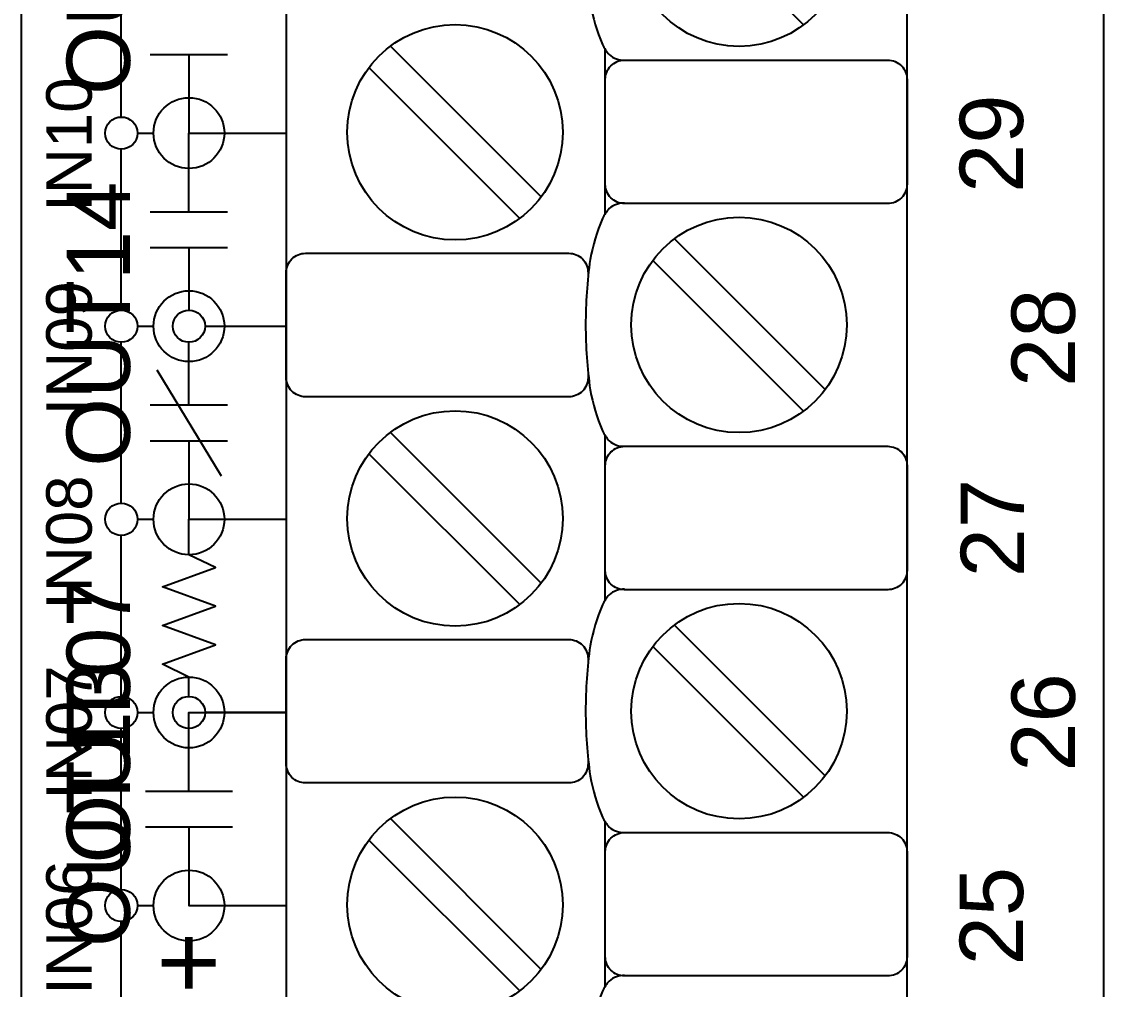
# Model space of a CAD drawing. Extents: x 1 to 47, y 1 to 35.
# Drawn here: x 29.831 to 31.511, y 11.636 to 13.139 of the extents above; entities that cross this region are included whole.
import ezdxf

# ---------------------------------------------------------------- set-up
doc = ezdxf.new("R2010")
doc.units = 0
doc.header["$MEASUREMENT"] = 0
for name, color, linetype in [('4_01__0__EMPTY', 7, 'CONTINUOUS'), ('4_02__1___8__INDEPENDENT_I', 7, 'CONTINUOUS'), ('4_03__2___8__OPTOISOLATED_', 7, 'CONTINUOUS'), ('4_04__4___24__OPTOISOLATED', 7, 'CONTINUOUS'), ('4_05__5___8__INDEPENDENT_I', 7, 'CONTINUOUS'), ('4_06__6___8__INDEPENDENT_I', 7, 'CONTINUOUS'), ('4_07__7___8__OPTOISOLATED_', 7, 'CONTINUOUS'), ('4_08__8___8__OPTOISOLATED_', 7, 'CONTINUOUS'), ('7_00______DWG_', 7, 'CONTINUOUS')]:
    doc.layers.add(name, color=color, linetype=linetype)
doc.styles.add('ARIAL', font='arial.ttf')

msp = doc.modelspace()

# ---------------------------------------------------------------- linework, layer by layer
at = {"layer": '4_01__0__EMPTY'}
msp.add_lwpolyline([(31.1761, 9.2556, 0.414213), (31.2061, 9.2856), (31.2062, 14.2674, 0.414214), (31.1762, 14.2974), (30.8631, 14.2974), (30.6184, 14.3883, 0.480048), (30.4202, 14.2433), (30.4202, 14.0091, -0.414214), (30.3902, 13.9791), (30.272, 13.9791, 0.414212), (30.242, 13.9491), (30.2419, 13.9491), (30.2419, 8.968, 0.414215), (30.2719, 8.938), (30.5848, 8.9381), (30.8296, 8.8472, 0.47859), (31.0281, 8.9922), (31.0281, 9.2256, -0.414214), (31.0581, 9.2556)], format="xyb", close=True, dxfattribs=at)
at = {"layer": '4_02__1___8__INDEPENDENT_I'}
msp.add_lwpolyline([(31.1761, 9.2556, 0.414213), (31.2061, 9.2856), (31.2062, 14.2674, 0.414214), (31.1762, 14.2974), (30.8631, 14.2974), (30.6184, 14.3883, 0.480048), (30.4202, 14.2433), (30.4202, 14.0091, -0.414214), (30.3902, 13.9791), (30.272, 13.9791, 0.414212), (30.242, 13.9491), (30.2419, 13.9491), (30.2419, 8.968, 0.414215), (30.2719, 8.938), (30.5848, 8.9381), (30.8296, 8.8472, 0.47859), (31.0281, 8.9922), (31.0281, 9.2256, -0.414214), (31.0581, 9.2556)], format="xyb", close=True, dxfattribs=at)
for points in [[(30.7674, 13.4571, 0.191033), (30.7435, 13.4486, 0.081668), (30.7333, 13.433, 0.0591), (30.714, 13.3693, 0.034646), (30.7069, 13.2678, 0.03436), (30.714, 13.1671, 0.0591), (30.7333, 13.1034, 0.081668), (30.7435, 13.0877, 0.191033), (30.7674, 13.0792)], [(30.7374, 13.0492, -0.414214), (30.7674, 13.0792), (31.1761, 13.0792, -0.414214), (31.2061, 13.0492), (31.2061, 12.8864, -0.414214), (31.1761, 12.8564), (30.7674, 12.8564, -0.414214), (30.7374, 12.8864)], [(30.7674, 12.8571, 0.191033), (30.7435, 12.8486, 0.081668), (30.7333, 12.833, 0.0591), (30.714, 12.7693, 0.034646), (30.7069, 12.6678, 0.03436), (30.714, 12.5671, 0.0591), (30.7333, 12.5034, 0.081668), (30.7435, 12.4877, 0.191033), (30.7674, 12.4792)], [(30.7107, 12.5941), (30.7107, 12.5862, -0.414214), (30.6807, 12.5562), (30.2719, 12.5562, -0.414214), (30.2419, 12.5862), (30.2419, 12.7491, -0.414214), (30.2719, 12.7791), (30.6807, 12.7791, -0.414214), (30.7107, 12.7491), (30.7107, 12.7422)], [(30.7374, 12.4492, -0.414214), (30.7674, 12.4792), (31.1761, 12.4792, -0.414214), (31.2061, 12.4492), (31.2061, 12.2864, -0.414214), (31.1761, 12.2564), (30.7674, 12.2564, -0.414214), (30.7374, 12.2864)], [(30.7674, 12.2571, 0.191033), (30.7435, 12.2486, 0.081668), (30.7333, 12.233, 0.0591), (30.714, 12.1693, 0.034646), (30.7069, 12.0678, 0.03436), (30.714, 11.9671, 0.0591), (30.7333, 11.9033, 0.081668), (30.7435, 11.8877, 0.191033), (30.7674, 11.8792)], [(30.7107, 11.9941), (30.7107, 11.9862, -0.414214), (30.6807, 11.9562), (30.2719, 11.9562, -0.414214), (30.2419, 11.9862), (30.2419, 12.1491, -0.414214), (30.2719, 12.1791), (30.6807, 12.1791, -0.414214), (30.7107, 12.1491), (30.7107, 12.1422)], [(30.7374, 11.8492, -0.414214), (30.7674, 11.8792), (31.1761, 11.8792, -0.414214), (31.2061, 11.8492), (31.2061, 11.6864, -0.414214), (31.1761, 11.6564), (30.7674, 11.6564, -0.414214), (30.7374, 11.6864)], [(30.7674, 11.6571, 0.191033), (30.7435, 11.6486, 0.081668), (30.7333, 11.633, 0.0591), (30.714, 11.5693, 0.034646), (30.7069, 11.4677, 0.03436), (30.714, 11.3671, 0.0591), (30.7333, 11.3033, 0.081668), (30.7435, 11.2877, 0.191033), (30.7674, 11.2792)]]:
    msp.add_lwpolyline(points, format="xyb", dxfattribs=at)
for points in [[(30.8113, 13.3681), (31.0455, 13.134)], [(30.4038, 13.1009), (30.6379, 12.8667)], [(30.7374, 12.8406), (30.7374, 13.0957)], [(30.3703, 13.0675), (30.6045, 12.8333)], [(30.0908, 12.8436), (30.0908, 12.9658), (30.2419, 12.9658)], [(30.0308, 12.8436), (30.1508, 12.8436)], [(30.8447, 12.8016), (31.0789, 12.5674)], [(30.0308, 12.7879), (30.1508, 12.7879)], [(30.0908, 12.7879), (30.0908, 12.6907)], [(30.8113, 12.7681), (31.0455, 12.534)], [(30.1158, 12.6658), (30.2419, 12.6658)], [(30.0908, 12.5436), (30.0908, 12.6408)], [(30.0408, 12.5982), (30.1408, 12.4332)], [(30.0308, 12.5436), (30.1508, 12.5436)], [(30.4038, 12.5009), (30.6379, 12.2667)], [(30.0308, 12.4879), (30.1508, 12.4879)], [(30.0908, 12.4879), (30.0908, 12.3658), (30.2419, 12.3658)], [(30.7374, 12.2406), (30.7374, 12.4957)], [(30.3703, 12.4675), (30.6045, 12.2333)], [(30.8447, 12.2015), (31.0789, 11.9674)], [(30.8113, 12.1681), (31.0455, 11.934)], [(30.0908, 11.9436), (30.0908, 12.0658), (30.2419, 12.0658)], [(30.0233, 11.9436), (30.1583, 11.9436)], [(30.4038, 11.9009), (30.6379, 11.6667)], [(30.7374, 11.6406), (30.7374, 11.8957)], [(30.0233, 11.8879), (30.1583, 11.8879)], [(30.0908, 11.8879), (30.0908, 11.7658), (30.2419, 11.7658)], [(30.3703, 11.8675), (30.6045, 11.6333)]]:
    msp.add_lwpolyline(points, dxfattribs=at)
for centre, radius in [((30.9451, 13.2678), 0.1673), ((30.5041, 12.9671), 0.1673), ((30.9451, 12.6678), 0.1673), ((30.0908, 12.6658), 0.025), ((30.5041, 12.3671), 0.1673), ((30.9451, 12.0678), 0.1673), ((30.5041, 11.7671), 0.1673)]:
    msp.add_circle(centre, radius, dxfattribs=at)
at = {"layer": '4_03__2___8__OPTOISOLATED_'}
msp.add_lwpolyline([(31.1761, 9.2556, 0.414213), (31.2061, 9.2856), (31.2062, 14.2674, 0.414214), (31.1762, 14.2974), (30.8631, 14.2974), (30.6184, 14.3883, 0.480048), (30.4202, 14.2433), (30.4202, 14.0091, -0.414214), (30.3902, 13.9791), (30.272, 13.9791, 0.414212), (30.242, 13.9491), (30.2419, 13.9491), (30.2419, 8.968, 0.414215), (30.2719, 8.938), (30.5848, 8.9381), (30.8296, 8.8472, 0.47859), (31.0281, 8.9922), (31.0281, 9.2256, -0.414214), (31.0581, 9.2556)], format="xyb", close=True, dxfattribs=at)
for points in [[(30.7674, 13.4571, 0.191033), (30.7435, 13.4486, 0.081668), (30.7333, 13.433, 0.0591), (30.714, 13.3693, 0.034646), (30.7069, 13.2678, 0.03436), (30.714, 13.1671, 0.0591), (30.7333, 13.1034, 0.081668), (30.7435, 13.0877, 0.191033), (30.7674, 13.0792)], [(30.7374, 13.0492, -0.414214), (30.7674, 13.0792), (31.1761, 13.0792, -0.414214), (31.2061, 13.0492), (31.2061, 12.8864, -0.414214), (31.1761, 12.8564), (30.7674, 12.8564, -0.414214), (30.7374, 12.8864)], [(30.7674, 12.8571, 0.191033), (30.7435, 12.8486, 0.081668), (30.7333, 12.833, 0.0591), (30.714, 12.7693, 0.034646), (30.7069, 12.6678, 0.03436), (30.714, 12.5671, 0.0591), (30.7333, 12.5034, 0.081668), (30.7435, 12.4877, 0.191033), (30.7674, 12.4792)], [(30.7107, 12.5941), (30.7107, 12.5862, -0.414214), (30.6807, 12.5562), (30.2719, 12.5562, -0.414214), (30.2419, 12.5862), (30.2419, 12.7491, -0.414214), (30.2719, 12.7791), (30.6807, 12.7791, -0.414214), (30.7107, 12.7491), (30.7107, 12.7422)], [(30.7374, 12.4492, -0.414214), (30.7674, 12.4792), (31.1761, 12.4792, -0.414214), (31.2061, 12.4492), (31.2061, 12.2864, -0.414214), (31.1761, 12.2564), (30.7674, 12.2564, -0.414214), (30.7374, 12.2864)], [(30.7674, 12.2571, 0.191033), (30.7435, 12.2486, 0.081668), (30.7333, 12.233, 0.0591), (30.714, 12.1693, 0.034646), (30.7069, 12.0678, 0.03436), (30.714, 11.9671, 0.0591), (30.7333, 11.9033, 0.081668), (30.7435, 11.8877, 0.191033), (30.7674, 11.8792)], [(30.7107, 11.9941), (30.7107, 11.9862, -0.414214), (30.6807, 11.9562), (30.2719, 11.9562, -0.414214), (30.2419, 11.9862), (30.2419, 12.1491, -0.414214), (30.2719, 12.1791), (30.6807, 12.1791, -0.414214), (30.7107, 12.1491), (30.7107, 12.1422)], [(30.7374, 11.8492, -0.414214), (30.7674, 11.8792), (31.1761, 11.8792, -0.414214), (31.2061, 11.8492), (31.2061, 11.6864, -0.414214), (31.1761, 11.6564), (30.7674, 11.6564, -0.414214), (30.7374, 11.6864)], [(30.7674, 11.6571, 0.191033), (30.7435, 11.6486, 0.081668), (30.7333, 11.633, 0.0591), (30.714, 11.5693, 0.034646), (30.7069, 11.4677, 0.03436), (30.714, 11.3671, 0.0591), (30.7333, 11.3033, 0.081668), (30.7435, 11.2877, 0.191033), (30.7674, 11.2792)]]:
    msp.add_lwpolyline(points, format="xyb", dxfattribs=at)
for points in [[(30.8113, 13.3681), (31.0455, 13.134)], [(30.4038, 13.1009), (30.6379, 12.8667)], [(30.7374, 12.8406), (30.7374, 13.0957)], [(30.3703, 13.0675), (30.6045, 12.8333)], [(30.0908, 12.8436), (30.0908, 12.9658), (30.2419, 12.9658)], [(30.0308, 12.8436), (30.1508, 12.8436)], [(30.8447, 12.8016), (31.0789, 12.5674)], [(30.0308, 12.7879), (30.1508, 12.7879)], [(30.0908, 12.7879), (30.0908, 12.6907)], [(30.8113, 12.7681), (31.0455, 12.534)], [(30.1158, 12.6658), (30.2419, 12.6658)], [(30.0908, 12.5436), (30.0908, 12.6408)], [(30.0408, 12.5982), (30.1408, 12.4332)], [(30.0308, 12.5436), (30.1508, 12.5436)], [(30.4038, 12.5009), (30.6379, 12.2667)], [(30.0308, 12.4879), (30.1508, 12.4879)], [(30.0908, 12.4879), (30.0908, 12.3658), (30.2419, 12.3658)], [(30.7374, 12.2406), (30.7374, 12.4957)], [(30.3703, 12.4675), (30.6045, 12.2333)], [(30.8447, 12.2015), (31.0789, 11.9674)], [(30.8113, 12.1681), (31.0455, 11.934)], [(30.0908, 11.9436), (30.0908, 12.0658), (30.2419, 12.0658)], [(30.0233, 11.9436), (30.1583, 11.9436)], [(30.4038, 11.9009), (30.6379, 11.6667)], [(30.7374, 11.6406), (30.7374, 11.8957)], [(30.0233, 11.8879), (30.1583, 11.8879)], [(30.0908, 11.8879), (30.0908, 11.7658), (30.2419, 11.7658)], [(30.3703, 11.8675), (30.6045, 11.6333)]]:
    msp.add_lwpolyline(points, dxfattribs=at)
for centre, radius in [((30.9451, 13.2678), 0.1673), ((30.5041, 12.9671), 0.1673), ((30.9451, 12.6678), 0.1673), ((30.0908, 12.6658), 0.025), ((30.5041, 12.3671), 0.1673), ((30.9451, 12.0678), 0.1673), ((30.5041, 11.7671), 0.1673)]:
    msp.add_circle(centre, radius, dxfattribs=at)
at = {"layer": '4_04__4___24__OPTOISOLATED'}
msp.add_lwpolyline([(31.1761, 9.2556, 0.414213), (31.2061, 9.2856), (31.2062, 14.2674, 0.414214), (31.1762, 14.2974), (30.8631, 14.2974), (30.6184, 14.3883, 0.480048), (30.4202, 14.2433), (30.4202, 14.0091, -0.414214), (30.3902, 13.9791), (30.272, 13.9791, 0.414212), (30.242, 13.9491), (30.2419, 13.9491), (30.2419, 8.968, 0.414215), (30.2719, 8.938), (30.5848, 8.9381), (30.8296, 8.8472, 0.47859), (31.0281, 8.9922), (31.0281, 9.2256, -0.414214), (31.0581, 9.2556)], format="xyb", close=True, dxfattribs=at)
for points in [[(30.7674, 13.4571, 0.191033), (30.7435, 13.4486, 0.081668), (30.7333, 13.433, 0.0591), (30.714, 13.3693, 0.034646), (30.7069, 13.2678, 0.03436), (30.714, 13.1671, 0.0591), (30.7333, 13.1034, 0.081668), (30.7435, 13.0877, 0.191033), (30.7674, 13.0792)], [(30.7374, 13.0492, -0.414214), (30.7674, 13.0792), (31.1761, 13.0792, -0.414214), (31.2061, 13.0492), (31.2061, 12.8864, -0.414214), (31.1761, 12.8564), (30.7674, 12.8564, -0.414214), (30.7374, 12.8864)], [(30.7674, 12.8571, 0.191033), (30.7435, 12.8486, 0.081668), (30.7333, 12.833, 0.0591), (30.714, 12.7693, 0.034646), (30.7069, 12.6678, 0.03436), (30.714, 12.5671, 0.0591), (30.7333, 12.5034, 0.081668), (30.7435, 12.4877, 0.191033), (30.7674, 12.4792)], [(30.7107, 12.5941), (30.7107, 12.5862, -0.414214), (30.6807, 12.5562), (30.2719, 12.5562, -0.414214), (30.2419, 12.5862), (30.2419, 12.7491, -0.414214), (30.2719, 12.7791), (30.6807, 12.7791, -0.414214), (30.7107, 12.7491), (30.7107, 12.7422)], [(30.7374, 12.4492, -0.414214), (30.7674, 12.4792), (31.1761, 12.4792, -0.414214), (31.2061, 12.4492), (31.2061, 12.2864, -0.414214), (31.1761, 12.2564), (30.7674, 12.2564, -0.414214), (30.7374, 12.2864)], [(30.7674, 12.2571, 0.191033), (30.7435, 12.2486, 0.081668), (30.7333, 12.233, 0.0591), (30.714, 12.1693, 0.034646), (30.7069, 12.0678, 0.03436), (30.714, 11.9671, 0.0591), (30.7333, 11.9033, 0.081668), (30.7435, 11.8877, 0.191033), (30.7674, 11.8792)], [(30.7107, 11.9941), (30.7107, 11.9862, -0.414214), (30.6807, 11.9562), (30.2719, 11.9562, -0.414214), (30.2419, 11.9862), (30.2419, 12.1491, -0.414214), (30.2719, 12.1791), (30.6807, 12.1791, -0.414214), (30.7107, 12.1491), (30.7107, 12.1422)], [(30.7374, 11.8492, -0.414214), (30.7674, 11.8792), (31.1761, 11.8792, -0.414214), (31.2061, 11.8492), (31.2061, 11.6864, -0.414214), (31.1761, 11.6564), (30.7674, 11.6564, -0.414214), (30.7374, 11.6864)], [(30.7674, 11.6571, 0.191033), (30.7435, 11.6486, 0.081668), (30.7333, 11.633, 0.0591), (30.714, 11.5693, 0.034646), (30.7069, 11.4677, 0.03436), (30.714, 11.3671, 0.0591), (30.7333, 11.3033, 0.081668), (30.7435, 11.2877, 0.191033), (30.7674, 11.2792)]]:
    msp.add_lwpolyline(points, format="xyb", dxfattribs=at)
for points in [[(30.8113, 13.3681), (31.0455, 13.134)], [(29.9858, 12.9908), (29.9858, 13.2408)], [(30.4038, 13.1009), (30.6379, 12.8667)], [(30.7374, 12.8406), (30.7374, 13.0957)], [(30.3703, 13.0675), (30.6045, 12.8333)], [(30.0108, 12.9658), (30.0358, 12.9658)], [(30.1458, 12.9658), (30.2419, 12.9658)], [(29.9858, 12.6908), (29.9858, 12.9408)], [(30.8447, 12.8016), (31.0789, 12.5674)], [(30.8113, 12.7681), (31.0455, 12.534)], [(30.0108, 12.6658), (30.0358, 12.6658)], [(30.1458, 12.6658), (30.2419, 12.6658)], [(29.9858, 12.3908), (29.9858, 12.6408)], [(30.4038, 12.5009), (30.6379, 12.2667)], [(30.7374, 12.2406), (30.7374, 12.4957)], [(30.3703, 12.4675), (30.6045, 12.2333)], [(30.0108, 12.3658), (30.0358, 12.3658)], [(30.1458, 12.3658), (30.2419, 12.3658)], [(29.9858, 12.0908), (29.9858, 12.3408)], [(30.8447, 12.2015), (31.0789, 11.9674)], [(30.8113, 12.1681), (31.0455, 11.934)], [(30.0108, 12.0658), (30.0358, 12.0658)], [(30.1458, 12.0658), (30.2419, 12.0658)], [(29.9858, 11.7908), (29.9858, 12.0408)], [(30.4038, 11.9009), (30.6379, 11.6667)], [(30.7374, 11.6406), (30.7374, 11.8957)], [(30.3703, 11.8675), (30.6045, 11.6333)], [(30.0108, 11.7658), (30.0358, 11.7658)], [(30.1458, 11.7658), (30.2419, 11.7658)], [(29.9858, 11.4908), (29.9858, 11.7408)]]:
    msp.add_lwpolyline(points, dxfattribs=at)
for centre, radius in [((30.9451, 13.2678), 0.1673), ((30.5041, 12.9671), 0.1673), ((30.0908, 12.9658), 0.055), ((29.9858, 12.9658), 0.025), ((30.9451, 12.6678), 0.1673), ((30.0908, 12.6658), 0.055), ((29.9858, 12.6658), 0.025), ((30.5041, 12.3671), 0.1673), ((30.0908, 12.3658), 0.055), ((29.9858, 12.3658), 0.025), ((30.9451, 12.0678), 0.1673), ((30.0908, 12.0658), 0.055), ((29.9858, 12.0658), 0.025), ((30.5041, 11.7671), 0.1673), ((30.0908, 11.7658), 0.055), ((29.9858, 11.7658), 0.025)]:
    msp.add_circle(centre, radius, dxfattribs=at)
at = {"layer": '4_05__5___8__INDEPENDENT_I'}
msp.add_lwpolyline([(31.1761, 9.2556, 0.414213), (31.2061, 9.2856), (31.2062, 14.2674, 0.414214), (31.1762, 14.2974), (30.8631, 14.2974), (30.6184, 14.3883, 0.480048), (30.4202, 14.2433), (30.4202, 14.0091, -0.414214), (30.3902, 13.9791), (30.272, 13.9791, 0.414212), (30.242, 13.9491), (30.2419, 13.9491), (30.2419, 8.968, 0.414215), (30.2719, 8.938), (30.5848, 8.9381), (30.8296, 8.8472, 0.47859), (31.0281, 8.9922), (31.0281, 9.2256, -0.414214), (31.0581, 9.2556)], format="xyb", close=True, dxfattribs=at)
for points in [[(30.7674, 13.4571, 0.191033), (30.7435, 13.4486, 0.081668), (30.7333, 13.433, 0.0591), (30.714, 13.3693, 0.034646), (30.7069, 13.2678, 0.03436), (30.714, 13.1671, 0.0591), (30.7333, 13.1034, 0.081668), (30.7435, 13.0877, 0.191033), (30.7674, 13.0792)], [(30.7374, 13.0492, -0.414214), (30.7674, 13.0792), (31.1761, 13.0792, -0.414214), (31.2061, 13.0492), (31.2061, 12.8864, -0.414214), (31.1761, 12.8564), (30.7674, 12.8564, -0.414214), (30.7374, 12.8864)], [(30.7674, 12.8571, 0.191033), (30.7435, 12.8486, 0.081668), (30.7333, 12.833, 0.0591), (30.714, 12.7693, 0.034646), (30.7069, 12.6678, 0.03436), (30.714, 12.5671, 0.0591), (30.7333, 12.5034, 0.081668), (30.7435, 12.4877, 0.191033), (30.7674, 12.4792)], [(30.7107, 12.5941), (30.7107, 12.5862, -0.414214), (30.6807, 12.5562), (30.2719, 12.5562, -0.414214), (30.2419, 12.5862), (30.2419, 12.7491, -0.414214), (30.2719, 12.7791), (30.6807, 12.7791, -0.414214), (30.7107, 12.7491), (30.7107, 12.7422)], [(30.7374, 12.4492, -0.414214), (30.7674, 12.4792), (31.1761, 12.4792, -0.414214), (31.2061, 12.4492), (31.2061, 12.2864, -0.414214), (31.1761, 12.2564), (30.7674, 12.2564, -0.414214), (30.7374, 12.2864)], [(30.7674, 12.2571, 0.191033), (30.7435, 12.2486, 0.081668), (30.7333, 12.233, 0.0591), (30.714, 12.1693, 0.034646), (30.7069, 12.0678, 0.03436), (30.714, 11.9671, 0.0591), (30.7333, 11.9033, 0.081668), (30.7435, 11.8877, 0.191033), (30.7674, 11.8792)], [(30.7107, 11.9941), (30.7107, 11.9862, -0.414214), (30.6807, 11.9562), (30.2719, 11.9562, -0.414214), (30.2419, 11.9862), (30.2419, 12.1491, -0.414214), (30.2719, 12.1791), (30.6807, 12.1791, -0.414214), (30.7107, 12.1491), (30.7107, 12.1422)], [(30.7374, 11.8492, -0.414214), (30.7674, 11.8792), (31.1761, 11.8792, -0.414214), (31.2061, 11.8492), (31.2061, 11.6864, -0.414214), (31.1761, 11.6564), (30.7674, 11.6564, -0.414214), (30.7374, 11.6864)], [(30.7674, 11.6571, 0.191033), (30.7435, 11.6486, 0.081668), (30.7333, 11.633, 0.0591), (30.714, 11.5693, 0.034646), (30.7069, 11.4677, 0.03436), (30.714, 11.3671, 0.0591), (30.7333, 11.3033, 0.081668), (30.7435, 11.2877, 0.191033), (30.7674, 11.2792)]]:
    msp.add_lwpolyline(points, format="xyb", dxfattribs=at)
for points in [[(30.8113, 13.3681), (31.0455, 13.134)], [(30.0308, 13.0879), (30.1508, 13.0879)], [(30.0908, 13.0879), (30.0908, 12.9658), (30.2419, 12.9658)], [(30.4038, 13.1009), (30.6379, 12.8667)], [(30.7374, 12.8406), (30.7374, 13.0957)], [(30.3703, 13.0675), (30.6045, 12.8333)], [(30.8447, 12.8016), (31.0789, 12.5674)], [(30.8113, 12.7681), (31.0455, 12.534)], [(30.4038, 12.5009), (30.6379, 12.2667)], [(30.7374, 12.2406), (30.7374, 12.4957)], [(30.3703, 12.4675), (30.6045, 12.2333)], [(30.0908, 12.0908), (30.0908, 12.1207), (30.0496, 12.1407), (30.1321, 12.1707), (30.0496, 12.2007), (30.1321, 12.2307), (30.0496, 12.2608), (30.1321, 12.2908), (30.0908, 12.3108), (30.0908, 12.3658), (30.2419, 12.3658)], [(30.8447, 12.2015), (31.0789, 11.9674)], [(30.8113, 12.1681), (31.0455, 11.934)], [(30.2419, 12.0658), (30.1158, 12.0658)], [(30.0908, 11.9436), (30.0908, 12.0408)], [(30.0308, 11.9436), (30.1508, 11.9436)], [(30.4038, 11.9009), (30.6379, 11.6667)], [(30.7374, 11.6406), (30.7374, 11.8957)], [(30.0308, 11.8879), (30.1508, 11.8879)], [(30.0908, 11.8879), (30.0908, 11.7658), (30.2419, 11.7658)], [(30.3703, 11.8675), (30.6045, 11.6333)]]:
    msp.add_lwpolyline(points, dxfattribs=at)
for centre, radius in [((30.9451, 13.2678), 0.1673), ((30.5041, 12.9671), 0.1673), ((30.9451, 12.6678), 0.1673), ((30.5041, 12.3671), 0.1673), ((30.9451, 12.0678), 0.1673), ((30.0908, 12.0658), 0.025), ((30.5041, 11.7671), 0.1673)]:
    msp.add_circle(centre, radius, dxfattribs=at)
at = {"layer": '4_06__6___8__INDEPENDENT_I'}
msp.add_lwpolyline([(31.1761, 9.2556, 0.414213), (31.2061, 9.2856), (31.2062, 14.2674, 0.414214), (31.1762, 14.2974), (30.8631, 14.2974), (30.6184, 14.3883, 0.480048), (30.4202, 14.2433), (30.4202, 14.0091, -0.414214), (30.3902, 13.9791), (30.272, 13.9791, 0.414212), (30.242, 13.9491), (30.2419, 13.9491), (30.2419, 8.968, 0.414215), (30.2719, 8.938), (30.5848, 8.9381), (30.8296, 8.8472, 0.47859), (31.0281, 8.9922), (31.0281, 9.2256, -0.414214), (31.0581, 9.2556)], format="xyb", close=True, dxfattribs=at)
for points in [[(30.7674, 13.4571, 0.191033), (30.7435, 13.4486, 0.081668), (30.7333, 13.433, 0.0591), (30.714, 13.3693, 0.034646), (30.7069, 13.2678, 0.03436), (30.714, 13.1671, 0.0591), (30.7333, 13.1034, 0.081668), (30.7435, 13.0877, 0.191033), (30.7674, 13.0792)], [(30.7374, 13.0492, -0.414214), (30.7674, 13.0792), (31.1761, 13.0792, -0.414214), (31.2061, 13.0492), (31.2061, 12.8864, -0.414214), (31.1761, 12.8564), (30.7674, 12.8564, -0.414214), (30.7374, 12.8864)], [(30.7674, 12.8571, 0.191033), (30.7435, 12.8486, 0.081668), (30.7333, 12.833, 0.0591), (30.714, 12.7693, 0.034646), (30.7069, 12.6678, 0.03436), (30.714, 12.5671, 0.0591), (30.7333, 12.5034, 0.081668), (30.7435, 12.4877, 0.191033), (30.7674, 12.4792)], [(30.7107, 12.5941), (30.7107, 12.5862, -0.414214), (30.6807, 12.5562), (30.2719, 12.5562, -0.414214), (30.2419, 12.5862), (30.2419, 12.7491, -0.414214), (30.2719, 12.7791), (30.6807, 12.7791, -0.414214), (30.7107, 12.7491), (30.7107, 12.7422)], [(30.7374, 12.4492, -0.414214), (30.7674, 12.4792), (31.1761, 12.4792, -0.414214), (31.2061, 12.4492), (31.2061, 12.2864, -0.414214), (31.1761, 12.2564), (30.7674, 12.2564, -0.414214), (30.7374, 12.2864)], [(30.7674, 12.2571, 0.191033), (30.7435, 12.2486, 0.081668), (30.7333, 12.233, 0.0591), (30.714, 12.1693, 0.034646), (30.7069, 12.0678, 0.03436), (30.714, 11.9671, 0.0591), (30.7333, 11.9033, 0.081668), (30.7435, 11.8877, 0.191033), (30.7674, 11.8792)], [(30.7107, 11.9941), (30.7107, 11.9862, -0.414214), (30.6807, 11.9562), (30.2719, 11.9562, -0.414214), (30.2419, 11.9862), (30.2419, 12.1491, -0.414214), (30.2719, 12.1791), (30.6807, 12.1791, -0.414214), (30.7107, 12.1491), (30.7107, 12.1422)], [(30.7374, 11.8492, -0.414214), (30.7674, 11.8792), (31.1761, 11.8792, -0.414214), (31.2061, 11.8492), (31.2061, 11.6864, -0.414214), (31.1761, 11.6564), (30.7674, 11.6564, -0.414214), (30.7374, 11.6864)], [(30.7674, 11.6571, 0.191033), (30.7435, 11.6486, 0.081668), (30.7333, 11.633, 0.0591), (30.714, 11.5693, 0.034646), (30.7069, 11.4677, 0.03436), (30.714, 11.3671, 0.0591), (30.7333, 11.3033, 0.081668), (30.7435, 11.2877, 0.191033), (30.7674, 11.2792)]]:
    msp.add_lwpolyline(points, format="xyb", dxfattribs=at)
for points in [[(30.8113, 13.3681), (31.0455, 13.134)], [(30.4038, 13.1009), (30.6379, 12.8667)], [(30.7374, 12.8406), (30.7374, 13.0957)], [(30.3703, 13.0675), (30.6045, 12.8333)], [(30.0908, 12.8436), (30.0908, 12.9658), (30.2419, 12.9658)], [(30.0308, 12.8436), (30.1508, 12.8436)], [(30.8447, 12.8016), (31.0789, 12.5674)], [(30.0308, 12.7879), (30.1508, 12.7879)], [(30.0908, 12.7879), (30.0908, 12.6907)], [(30.8113, 12.7681), (31.0455, 12.534)], [(30.1158, 12.6658), (30.2419, 12.6658)], [(30.0908, 12.5436), (30.0908, 12.6408)], [(30.0408, 12.5982), (30.1408, 12.4332)], [(30.0308, 12.5436), (30.1508, 12.5436)], [(30.4038, 12.5009), (30.6379, 12.2667)], [(30.0308, 12.4879), (30.1508, 12.4879)], [(30.0908, 12.4879), (30.0908, 12.3658), (30.2419, 12.3658)], [(30.7374, 12.2406), (30.7374, 12.4957)], [(30.3703, 12.4675), (30.6045, 12.2333)], [(30.8447, 12.2015), (31.0789, 11.9674)], [(30.8113, 12.1681), (31.0455, 11.934)], [(30.0908, 11.9436), (30.0908, 12.0658), (30.2419, 12.0658)], [(30.0233, 11.9436), (30.1583, 11.9436)], [(30.4038, 11.9009), (30.6379, 11.6667)], [(30.7374, 11.6406), (30.7374, 11.8957)], [(30.0233, 11.8879), (30.1583, 11.8879)], [(30.0908, 11.8879), (30.0908, 11.7658), (30.2419, 11.7658)], [(30.3703, 11.8675), (30.6045, 11.6333)]]:
    msp.add_lwpolyline(points, dxfattribs=at)
for centre, radius in [((30.9451, 13.2678), 0.1673), ((30.5041, 12.9671), 0.1673), ((30.9451, 12.6678), 0.1673), ((30.0908, 12.6658), 0.025), ((30.5041, 12.3671), 0.1673), ((30.9451, 12.0678), 0.1673), ((30.5041, 11.7671), 0.1673)]:
    msp.add_circle(centre, radius, dxfattribs=at)
at = {"layer": '4_07__7___8__OPTOISOLATED_'}
msp.add_lwpolyline([(31.1761, 9.2556, 0.414213), (31.2061, 9.2856), (31.2062, 14.2674, 0.414214), (31.1762, 14.2974), (30.8631, 14.2974), (30.6184, 14.3883, 0.480048), (30.4202, 14.2433), (30.4202, 14.0091, -0.414214), (30.3902, 13.9791), (30.272, 13.9791, 0.414212), (30.242, 13.9491), (30.2419, 13.9491), (30.2419, 8.968, 0.414215), (30.2719, 8.938), (30.5848, 8.9381), (30.8296, 8.8472, 0.47859), (31.0281, 8.9922), (31.0281, 9.2256, -0.414214), (31.0581, 9.2556)], format="xyb", close=True, dxfattribs=at)
for points in [[(30.7674, 13.4571, 0.191033), (30.7435, 13.4486, 0.081668), (30.7333, 13.433, 0.0591), (30.714, 13.3693, 0.034646), (30.7069, 13.2678, 0.03436), (30.714, 13.1671, 0.0591), (30.7333, 13.1034, 0.081668), (30.7435, 13.0877, 0.191033), (30.7674, 13.0792)], [(30.7374, 13.0492, -0.414214), (30.7674, 13.0792), (31.1761, 13.0792, -0.414214), (31.2061, 13.0492), (31.2061, 12.8864, -0.414214), (31.1761, 12.8564), (30.7674, 12.8564, -0.414214), (30.7374, 12.8864)], [(30.7674, 12.8571, 0.191033), (30.7435, 12.8486, 0.081668), (30.7333, 12.833, 0.0591), (30.714, 12.7693, 0.034646), (30.7069, 12.6678, 0.03436), (30.714, 12.5671, 0.0591), (30.7333, 12.5034, 0.081668), (30.7435, 12.4877, 0.191033), (30.7674, 12.4792)], [(30.7107, 12.5941), (30.7107, 12.5862, -0.414214), (30.6807, 12.5562), (30.2719, 12.5562, -0.414214), (30.2419, 12.5862), (30.2419, 12.7491, -0.414214), (30.2719, 12.7791), (30.6807, 12.7791, -0.414214), (30.7107, 12.7491), (30.7107, 12.7422)], [(30.7374, 12.4492, -0.414214), (30.7674, 12.4792), (31.1761, 12.4792, -0.414214), (31.2061, 12.4492), (31.2061, 12.2864, -0.414214), (31.1761, 12.2564), (30.7674, 12.2564, -0.414214), (30.7374, 12.2864)], [(30.7674, 12.2571, 0.191033), (30.7435, 12.2486, 0.081668), (30.7333, 12.233, 0.0591), (30.714, 12.1693, 0.034646), (30.7069, 12.0678, 0.03436), (30.714, 11.9671, 0.0591), (30.7333, 11.9033, 0.081668), (30.7435, 11.8877, 0.191033), (30.7674, 11.8792)], [(30.7107, 11.9941), (30.7107, 11.9862, -0.414214), (30.6807, 11.9562), (30.2719, 11.9562, -0.414214), (30.2419, 11.9862), (30.2419, 12.1491, -0.414214), (30.2719, 12.1791), (30.6807, 12.1791, -0.414214), (30.7107, 12.1491), (30.7107, 12.1422)], [(30.7374, 11.8492, -0.414214), (30.7674, 11.8792), (31.1761, 11.8792, -0.414214), (31.2061, 11.8492), (31.2061, 11.6864, -0.414214), (31.1761, 11.6564), (30.7674, 11.6564, -0.414214), (30.7374, 11.6864)], [(30.7674, 11.6571, 0.191033), (30.7435, 11.6486, 0.081668), (30.7333, 11.633, 0.0591), (30.714, 11.5693, 0.034646), (30.7069, 11.4677, 0.03436), (30.714, 11.3671, 0.0591), (30.7333, 11.3033, 0.081668), (30.7435, 11.2877, 0.191033), (30.7674, 11.2792)]]:
    msp.add_lwpolyline(points, format="xyb", dxfattribs=at)
for points in [[(30.8113, 13.3681), (31.0455, 13.134)], [(30.4038, 13.1009), (30.6379, 12.8667)], [(30.7374, 12.8406), (30.7374, 13.0957)], [(30.3703, 13.0675), (30.6045, 12.8333)], [(30.0908, 12.8436), (30.0908, 12.9658), (30.2419, 12.9658)], [(30.0308, 12.8436), (30.1508, 12.8436)], [(30.8447, 12.8016), (31.0789, 12.5674)], [(30.0308, 12.7879), (30.1508, 12.7879)], [(30.0908, 12.7879), (30.0908, 12.6907)], [(30.8113, 12.7681), (31.0455, 12.534)], [(30.1158, 12.6658), (30.2419, 12.6658)], [(30.0908, 12.5436), (30.0908, 12.6408)], [(30.0408, 12.5982), (30.1408, 12.4332)], [(30.0308, 12.5436), (30.1508, 12.5436)], [(30.4038, 12.5009), (30.6379, 12.2667)], [(30.0308, 12.4879), (30.1508, 12.4879)], [(30.0908, 12.4879), (30.0908, 12.3658), (30.2419, 12.3658)], [(30.7374, 12.2406), (30.7374, 12.4957)], [(30.3703, 12.4675), (30.6045, 12.2333)], [(30.8447, 12.2015), (31.0789, 11.9674)], [(30.8113, 12.1681), (31.0455, 11.934)], [(30.0908, 11.9436), (30.0908, 12.0658), (30.2419, 12.0658)], [(30.0233, 11.9436), (30.1583, 11.9436)], [(30.4038, 11.9009), (30.6379, 11.6667)], [(30.7374, 11.6406), (30.7374, 11.8957)], [(30.0233, 11.8879), (30.1583, 11.8879)], [(30.0908, 11.8879), (30.0908, 11.7658), (30.2419, 11.7658)], [(30.3703, 11.8675), (30.6045, 11.6333)]]:
    msp.add_lwpolyline(points, dxfattribs=at)
for centre, radius in [((30.9451, 13.2678), 0.1673), ((30.5041, 12.9671), 0.1673), ((30.9451, 12.6678), 0.1673), ((30.0908, 12.6658), 0.025), ((30.5041, 12.3671), 0.1673), ((30.9451, 12.0678), 0.1673), ((30.5041, 11.7671), 0.1673)]:
    msp.add_circle(centre, radius, dxfattribs=at)
at = {"layer": '4_08__8___8__OPTOISOLATED_'}
msp.add_lwpolyline([(31.1761, 9.2556, 0.414213), (31.2061, 9.2856), (31.2062, 14.2674, 0.414214), (31.1762, 14.2974), (30.8631, 14.2974), (30.6184, 14.3883, 0.480048), (30.4202, 14.2433), (30.4202, 14.0091, -0.414214), (30.3902, 13.9791), (30.272, 13.9791, 0.414212), (30.242, 13.9491), (30.2419, 13.9491), (30.2419, 8.968, 0.414215), (30.2719, 8.938), (30.5848, 8.9381), (30.8296, 8.8472, 0.47859), (31.0281, 8.9922), (31.0281, 9.2256, -0.414214), (31.0581, 9.2556)], format="xyb", close=True, dxfattribs=at)
for points in [[(30.7674, 13.4571, 0.191033), (30.7435, 13.4486, 0.081668), (30.7333, 13.433, 0.0591), (30.714, 13.3693, 0.034646), (30.7069, 13.2678, 0.03436), (30.714, 13.1671, 0.0591), (30.7333, 13.1034, 0.081668), (30.7435, 13.0877, 0.191033), (30.7674, 13.0792)], [(30.7374, 13.0492, -0.414214), (30.7674, 13.0792), (31.1761, 13.0792, -0.414214), (31.2061, 13.0492), (31.2061, 12.8864, -0.414214), (31.1761, 12.8564), (30.7674, 12.8564, -0.414214), (30.7374, 12.8864)], [(30.7674, 12.8571, 0.191033), (30.7435, 12.8486, 0.081668), (30.7333, 12.833, 0.0591), (30.714, 12.7693, 0.034646), (30.7069, 12.6678, 0.03436), (30.714, 12.5671, 0.0591), (30.7333, 12.5034, 0.081668), (30.7435, 12.4877, 0.191033), (30.7674, 12.4792)], [(30.7107, 12.5941), (30.7107, 12.5862, -0.414214), (30.6807, 12.5562), (30.2719, 12.5562, -0.414214), (30.2419, 12.5862), (30.2419, 12.7491, -0.414214), (30.2719, 12.7791), (30.6807, 12.7791, -0.414214), (30.7107, 12.7491), (30.7107, 12.7422)], [(30.7374, 12.4492, -0.414214), (30.7674, 12.4792), (31.1761, 12.4792, -0.414214), (31.2061, 12.4492), (31.2061, 12.2864, -0.414214), (31.1761, 12.2564), (30.7674, 12.2564, -0.414214), (30.7374, 12.2864)], [(30.7674, 12.2571, 0.191033), (30.7435, 12.2486, 0.081668), (30.7333, 12.233, 0.0591), (30.714, 12.1693, 0.034646), (30.7069, 12.0678, 0.03436), (30.714, 11.9671, 0.0591), (30.7333, 11.9033, 0.081668), (30.7435, 11.8877, 0.191033), (30.7674, 11.8792)], [(30.7107, 11.9941), (30.7107, 11.9862, -0.414214), (30.6807, 11.9562), (30.2719, 11.9562, -0.414214), (30.2419, 11.9862), (30.2419, 12.1491, -0.414214), (30.2719, 12.1791), (30.6807, 12.1791, -0.414214), (30.7107, 12.1491), (30.7107, 12.1422)], [(30.7374, 11.8492, -0.414214), (30.7674, 11.8792), (31.1761, 11.8792, -0.414214), (31.2061, 11.8492), (31.2061, 11.6864, -0.414214), (31.1761, 11.6564), (30.7674, 11.6564, -0.414214), (30.7374, 11.6864)], [(30.7674, 11.6571, 0.191033), (30.7435, 11.6486, 0.081668), (30.7333, 11.633, 0.0591), (30.714, 11.5693, 0.034646), (30.7069, 11.4677, 0.03436), (30.714, 11.3671, 0.0591), (30.7333, 11.3033, 0.081668), (30.7435, 11.2877, 0.191033), (30.7674, 11.2792)]]:
    msp.add_lwpolyline(points, format="xyb", dxfattribs=at)
for points in [[(30.8113, 13.3681), (31.0455, 13.134)], [(30.0308, 13.0879), (30.1508, 13.0879)], [(30.0908, 13.0879), (30.0908, 12.9658), (30.2419, 12.9658)], [(30.4038, 13.1009), (30.6379, 12.8667)], [(30.7374, 12.8406), (30.7374, 13.0957)], [(30.3703, 13.0675), (30.6045, 12.8333)], [(30.8447, 12.8016), (31.0789, 12.5674)], [(30.8113, 12.7681), (31.0455, 12.534)], [(30.4038, 12.5009), (30.6379, 12.2667)], [(30.7374, 12.2406), (30.7374, 12.4957)], [(30.3703, 12.4675), (30.6045, 12.2333)], [(30.0908, 12.0908), (30.0908, 12.1207), (30.0496, 12.1407), (30.1321, 12.1707), (30.0496, 12.2007), (30.1321, 12.2307), (30.0496, 12.2608), (30.1321, 12.2908), (30.0908, 12.3108), (30.0908, 12.3658), (30.2419, 12.3658)], [(30.8447, 12.2015), (31.0789, 11.9674)], [(30.8113, 12.1681), (31.0455, 11.934)], [(30.2419, 12.0658), (30.1158, 12.0658)], [(30.0908, 11.9436), (30.0908, 12.0408)], [(30.0308, 11.9436), (30.1508, 11.9436)], [(30.4038, 11.9009), (30.6379, 11.6667)], [(30.7374, 11.6406), (30.7374, 11.8957)], [(30.0308, 11.8879), (30.1508, 11.8879)], [(30.0908, 11.8879), (30.0908, 11.7658), (30.2419, 11.7658)], [(30.3703, 11.8675), (30.6045, 11.6333)]]:
    msp.add_lwpolyline(points, dxfattribs=at)
for centre, radius in [((30.9451, 13.2678), 0.1673), ((30.5041, 12.9671), 0.1673), ((30.9451, 12.6678), 0.1673), ((30.5041, 12.3671), 0.1673), ((30.9451, 12.0678), 0.1673), ((30.0908, 12.0658), 0.025), ((30.5041, 11.7671), 0.1673)]:
    msp.add_circle(centre, radius, dxfattribs=at)
at = {"layer": '7_00______DWG_'}
msp.add_lwpolyline([(29.831, 3.2868), (29.831, 19.9471, -0.468367), (29.891, 19.9971), (31.461, 19.9971, -0.414132), (31.511, 19.9471), (31.511, 3.2868, -0.414214), (31.461, 3.2368), (29.881, 3.2368, -0.414287)], format="xyb", close=True, dxfattribs=at)

# ---------------------------------------------------------------- texts
at = {"layer": '4_02__1___8__INDEPENDENT_I', "style": 'ARIAL'}
for s, p in [('OUT14', (29.9992, 12.4475)), ('OUT13', (29.9992, 11.7014))]:
    msp.add_text(s, height=0.09833, rotation=90, dxfattribs=at).set_placement(p)
at = {"layer": '4_03__2___8__OPTOISOLATED_', "style": 'ARIAL'}
for s, p in [('OUT14', (29.9992, 12.4475)), ('OUT13', (29.9992, 11.7014))]:
    msp.add_text(s, height=0.09833, rotation=90, dxfattribs=at).set_placement(p)
at = {"layer": '4_04__4___24__OPTOISOLATED', "style": 'ARIAL'}
for s, p in [('IN10', (29.9399, 12.8434)), ('IN09', (29.9399, 12.5271)), ('IN08', (29.9399, 12.2251)), ('IN07', (29.9399, 11.9301)), ('IN06', (29.9399, 11.6271))]:
    msp.add_text(s, height=0.0708, rotation=90, dxfattribs=at).set_placement(p)
at = {"layer": '4_05__5___8__INDEPENDENT_I', "style": 'ARIAL'}
for s, p in [('OUT08', (29.9992, 13.0251)), ('OUT07', (29.9992, 11.8312))]:
    msp.add_text(s, height=0.09833, rotation=90, dxfattribs=at).set_placement(p)
at = {"layer": '4_06__6___8__INDEPENDENT_I', "style": 'ARIAL'}
for s, height, p in [('OUT14', 0.09833, (29.9992, 12.4475)), ('OUT13', 0.09833, (29.9992, 11.7014)), ('+', 0.118, (30.1476, 11.6288))]:
    msp.add_text(s, height=height, rotation=90, dxfattribs=at).set_placement(p)
at = {"layer": '4_07__7___8__OPTOISOLATED_', "style": 'ARIAL'}
for s, height, p in [('OUT14', 0.09833, (29.9992, 12.4475)), ('OUT13', 0.09833, (29.9992, 11.7014)), ('+', 0.118, (30.1476, 11.6288))]:
    msp.add_text(s, height=height, rotation=90, dxfattribs=at).set_placement(p)
at = {"layer": '4_08__8___8__OPTOISOLATED_', "style": 'ARIAL'}
for s, p in [('OUT08', (29.9992, 13.0251)), ('OUT07', (29.9992, 11.8312))]:
    msp.add_text(s, height=0.09833, rotation=90, dxfattribs=at).set_placement(p)
at = {"layer": '7_00______DWG_', "style": 'ARIAL'}
for s, p in [('29', (31.3862, 12.8729)), ('28', (31.4667, 12.5715)), ('27', (31.3878, 12.2758)), ('26', (31.4667, 11.9739)), ('25', (31.3862, 11.6729))]:
    msp.add_text(s, height=0.09833, rotation=90, dxfattribs=at).set_placement(p)

doc.saveas('drawing.dxf')
